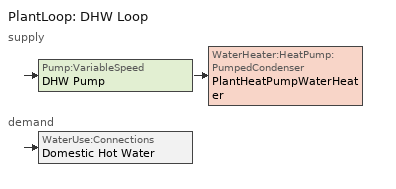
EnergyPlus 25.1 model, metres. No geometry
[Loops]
PlantLoop 'DHW Loop'
 supply: Pump:VariableSpeed 'DHW Pump' > WaterHeater:HeatPump:PumpedCondenser 'PlantHeatPumpWaterHeater'
 demand: WaterUse:Connections 'Domestic Hot Water'
[Building]
Water Heater DHW Plant Loop Example: North Axis {deg}=0; Terrain=Suburbs; Loads Convergence Tolerance Value {W}=0.04; Temperature Convergence Tolerance Value {deltaC}=0.04; Solar Distribution=FullInteriorAndExterior; Maximum Number of Warmup Days=25; Minimum Number of Warmup Days=6
[Site:Location]
CHICAGO_IL_USA_WMO_725300: Latitude {deg}=42; Longitude {deg}=-87.88; Time Zone {hr}=-6; Elevation {m}=190
[SizingPeriod:DesignDay] Day of Month=21; Humidity Condition Type=Wetbulb; Barometric Pressure {Pa}=99063; Rain Indicator=No; Snow Indicator=No; Daylight Saving Time Indicator=No; Solar Model Indicator=ASHRAEClearSky
Name | Month | Day Type | Maximum Dry-Bulb Temperature {C} | Daily Dry-Bulb Temperature Range {deltaC} | Wetbulb or DewPoint at Maximum Dry-Bulb {C} | Wind Speed {m/s} | Wind Direction {deg} | Sky Clearness
CHICAGO Ann Htg 99% Condns DB | 1 | WinterDesignDay | -17.3 | 0 | -17.3 | 4.9 | 270 | 0
CHICAGO Ann Clg 1% Condns DB=>MWB | 7 | SummerDesignDay | 31.5 | 10.7 | 23 | 5.3 | 230 | 1
[Site:WaterMainsTemperature]
Calculation Method=CORRELATION; Annual Average Outdoor Air Temperature {C}=9.69; Maximum Difference In Monthly Average Outdoor Air Temperatures {deltaC}=28.1
[Sizing:Plant]
DHW Loop: Loop Type=HEATING; Design Loop Exit Temperature {C}=82; Loop Design Temperature Difference {deltaC}=11
[PlantLoop]
DHW Loop: Fluid Type=WATER; Plant Equipment Operation Scheme=DHW Loop Operation; Maximum Loop Temperature {C}=100; Minimum Loop Temperature {C}=3; Maximum Loop Flow Rate {m3/s}=AUTOSIZE; Minimum Loop Flow Rate {m3/s}=0; Plant Loop Volume {m3}=AUTOSIZE; Load Distribution Scheme=OPTIMAL
[PlantEquipmentOperationSchemes]
DHW Loop Operation: Control Scheme 1=DHW Control Scheme; Control Scheme 1 Schedule=Always On
[PlantEquipmentOperation:HeatingLoad]
DHW Control Scheme: Load Range 1 Lower Limit {W}=0; Load Range 1 Upper Limit {W}=10000000; Range 1 Equipment List=DHW Plant Equipment
[PlantEquipmentList]
DHW Plant Equipment: PlantHeatPumpWaterHeater
[SetpointManager:Scheduled]
DHW Loop Set Point Manager: Control Variable=Temperature; Schedule=Hot Water Set Point Temp Schedule; Setpoint Node or NodeList=Water Heater Use Loop Outlet Node
[Pump:VariableSpeed]
DHW Pump: Design Maximum Flow Rate {m3/s}=AUTOSIZE; Design Pump Head {Pa}=0; Design Power Consumption {W}=AUTOSIZE; Motor Efficiency=1; Fraction of Motor Inefficiencies to Fluid Stream=0; Coefficient 1 of the Part Load Performance Curve=0; Coefficient 2 of the Part Load Performance Curve=1; Coefficient 3 of the Part Load Performance Curve=0; Coefficient 4 of the Part Load Performance Curve=0; Design Minimum Flow Rate {m3/s}=0; Pump Control Type=INTERMITTENT
[WaterHeater:HeatPump:PumpedCondenser]
PlantHeatPumpWaterHeater: Availability Schedule=PlantHPWHSch; Compressor Setpoint Temperature Schedule=PlantHPWHTempSch; Dead Band Temperature Difference {deltaC}=2; Condenser Water Flow Rate {m3/s}=0.00115525; Evaporator Air Flow Rate {m3/s}=1.00695; Inlet Air Configuration=OutdoorAirOnly; Tank=Water Heater Tank; DX Coil=HPWHPlantDXCoilVS; Minimum Inlet Air Temperature for Compressor Operation {C}=11; Compressor Location=Outdoors; Fan=HPWHPlantFan; Fan Placement=BlowThrough; Control Sensor 1 Height In Stratified Tank {m}=1
[WaterHeater:Stratified]
Water Heater Tank: Tank Volume {m3}=0.1893; Tank Height {m}=1.4; Tank Shape=VerticalCylinder; Maximum Temperature Limit {C}=82.2222; Heater Priority Control=MasterSlave; Heater 1 Setpoint Temperature Schedule=Hot Water Set Point Temp Schedule; Heater 1 Deadband Temperature Difference {deltaC}=2; Heater 1 Capacity {W}=4500; Heater 1 Height {m}=1; Heater 2 Setpoint Temperature Schedule=Hot Water Set Point Temp Schedule; Heater 2 Deadband Temperature Difference {deltaC}=5; Heater 2 Capacity {W}=4500; Heater 2 Height {m}=0; Heater Fuel Type=ELECTRICITY; Heater Thermal Efficiency=0.98; Off Cycle Parasitic Fuel Consumption Rate {W}=10; Off Cycle Parasitic Fuel Type=ELECTRICITY; Off Cycle Parasitic Heat Fraction to Tank=0; On Cycle Parasitic Fuel Consumption Rate {W}=10; On Cycle Parasitic Fuel Type=ELECTRICITY; On Cycle Parasitic Heat Fraction to Tank=0; Ambient Temperature Indicator=SCHEDULE; Ambient Temperature Schedule=Ambient Temp Schedule; Uniform Skin Loss Coefficient per Unit Area to Ambient Temperature {W/m2-K}=0.846; Use Side Effectiveness=1; Inlet Mode=FIXED; Use Side Design Flow Rate {m3/s}=autosize; Source Side Design Flow Rate {m3/s}=0.00115525; Number of Nodes=6; Additional Destratification Conductivity {W/m-K}=0.1; Node 1 Additional Loss Coefficient {W/K}=0.15; Node 6 Additional Loss Coefficient {W/K}=0.1
[Coil:WaterHeating:AirToWaterHeatPump:VariableSpeed]
HPWHPlantDXCoilVS: Number of Speeds=10; Nominal Speed Level=10; Rated Water Heating Capacity {W}=25000; Rated Evaporator Inlet Air Dry-Bulb Temperature {C}=29.44; Rated Evaporator Inlet Air Wet-Bulb Temperature {C}=22.22; Rated Condenser Inlet Water Temperature {C}=55.72; Rated Evaporator Air Flow Rate {m3/s}=1.00695; Rated Condenser Water Flow Rate {m3/s}=0.00115525; Evaporator Fan Power Included in Rated COP=No; Condenser Pump Power Included in Rated COP=No; Condenser Pump Heat Included in Rated Heating Capacity and Rated COP=No; Fraction of Condenser Pump Heat to Water=0.1; Crankcase Heater Capacity {W}=100; Maximum Ambient Temperature for Crankcase Heater Operation {C}=5; Evaporator Air Temperature Type for Curve Objects=WetBulbTemperature; Part Load Fraction Correlation Curve=HPWHPLFFPLR; Rated Water Heating Capacity at Speed 1 {W}=400; Rated Water Heating COP at Speed 1 {W/W}=5; Rated Sensible Heat Ratio at Speed 1=0.8; Speed 1 Reference Unit Rated Air Flow Rate {m3/s}=0.02014; Speed 1 Reference Unit Rated Water Flow Rate {m3/s}=0.000018; Speed 1 Reference Unit Water Pump Input Power At Rated Conditions {W}=10; Speed 1 Total WH Capacity Function of Temperature Curve=HPWHHeatingCapFTemp; Speed 1 Total WH Capacity Function of Air Flow Fraction Curve=ConstantCubic; Speed 1 Total WH Capacity Function of Water Flow Fraction Curve=ConstantCubic; Speed 1 COP Function of Temperature Curve=HPWHHeatingCOPFTemp; Speed 1 COP Function of Air Flow Fraction Curve=ConstantCubic; Speed 1 COP Function of Water Flow Fraction Curve=ConstantCubic; Rated Water Heating Capacity at Speed 2 {W}=800; Rated Water Heating COP at Speed 2 {W/W}=4.8; Rated Sensible Heat Ratio at Speed 2=0.79; Speed 2 Reference Unit Rated Air Flow Rate {m3/s}=0.04028; Speed 2 Reference Unit Rated Water Flow Rate {m3/s}=0.000036; Speed 2 Reference Unit Water Pump Input Power At Rated Conditions=10; Speed 2 Total WH Capacity Function of Temperature Curve=HPWHHeatingCapFTemp; Speed 2 Total WH Capacity Function of Air Flow Fraction Curve=ConstantCubic; Speed 2 Total WH Capacity Function of Water Flow Fraction Curve=ConstantCubic; Speed 2 COP Function of Temperature Curve=HPWHHeatingCOPFTemp; Speed 2 COP Function of Air Flow Fraction Curve=ConstantCubic; Speed 2 COP Function of Water Flow Fraction Curve=ConstantCubic; Rated Water Heating Capacity at speed 3 {W}=1200; Rated Water Heating COP at Speed 3 {W/W}=4.4; Rated Sensible Heat Ratio at Speed 3=0.78; Speed 3 Reference Unit Rated Air Flow Rate {m3/s}=0.06042; Speed 3 Reference Unit Rated Water Flow Rate {m3/s}=0.000054; Speed 3 Reference Unit Water Pump Input Power At Rated Conditions=10; Speed 3 Total WH Capacity Function of Temperature Curve=HPWHHeatingCapFTemp; Speed 3 Total WH Capacity Function of Air Flow Fraction Curve=ConstantCubic; Speed 3 Total WH Capacity Function of Water Flow Fraction Curve=ConstantCubic; Speed 3 COP Function of Temperature Curve=HPWHHeatingCOPFTemp; Speed 3 COP Function of Air Flow Fraction Curve=ConstantCubic; Speed 3 COP Function of Water Flow Fraction Curve=ConstantCubic; Rated Water Heating Capacity at Speed 4 {W}=1600; Rated Water Heating COP at Speed 4 {W/W}=4; Rated Sensible Heat Ratio at Speed 4=0.77; Speed 4 Reference Unit Rated Air Flow Rate {m3/s}=0.08056; Speed 4 Reference Unit Rated Water Flow Rate {m3/s}=0.000072; Speed 4 Reference Unit Water Pump Input Power At Rated Conditions=10; Speed 4 Total WH Capacity Function of Temperature Curve=HPWHHeatingCapFTemp; Speed 4 Total WH Capacity Function of Air Flow Fraction Curve=ConstantCubic; Speed 4 Total WH Capacity Function of Water Flow Fraction Curve=ConstantCubic; Speed 4 COP Function of Temperature Curve=HPWHHeatingCOPFTemp; Speed 4 COP Function of Air Flow Fraction Curve=ConstantCubic; Speed 4 COP Function of Water Flow Fraction Curve=ConstantCubic; Rated Water Heating Capacity at Speed 5 {W}=2000; Rated Water Heating COP at Speed 5 {W/W}=3.8; Rated Sensible Heat Ratio at Speed 5=0.76; Speed 5 Reference Unit Rated Air Flow Rate {m3/s}=0.1007; Speed 5 Reference Unit Rated Water Flow Rate {m3/s}=0.00009; Speed 5 Reference Unit Water Pump Input Power At Rated Conditions=10; Speed 5 Total WH Capacity Function of Temperature Curve=HPWHHeatingCapFTemp; Speed 5 Total WH Capacity Function of Air Flow Fraction Curve=ConstantCubic; Speed 5 Total WH Capacity Function of Water Flow Fraction Curve=ConstantCubic; Speed 5 COP Function of Temperature Curve=HPWHHeatingCOPFTemp; Speed 5 COP Function of Air Flow Fraction Curve=ConstantCubic; Speed 5 COP Function of Water Flow Fraction Curve=ConstantCubic; Rated Water Heating Capacity at Speed 6 {W}=2400; Rated Water Heating COP at Speed 6 {W/W}=3.4; Rated Sensible Heat Ratio at Speed 6=0.75; Speed 6 Reference Unit Rated Air Flow Rate {m3/s}=0.12084; Speed 6 Reference Unit Rated Water Flow Rate {m3/s}=0.000108; Speed 6 Reference Unit Water Pump Input Power At Rated Conditions=10; Speed 6 Total WH Capacity Function of Temperature Curve=HPWHHeatingCapFTemp; Speed 6 Total WH Capacity Function of Air Flow Fraction Curve=ConstantCubic; Speed 6 Total WH Capacity Function of Water Flow Fraction Curve=ConstantCubic; Speed 6 COP Function of Temperature Curve=HPWHHeatingCOPFTemp; Speed 6 COP Function of Air Flow Fraction Curve=ConstantCubic; Speed 6 COP Function of Water Flow Fraction Curve=ConstantCubic; Rated Water Heating Capacity at Speed 7 {W}=2800; Rated Water Heating COP at Speed 7 {W/W}=3; Rated Sensible Heat Ratio at Speed 7=0.74; Speed 7 Reference Unit Rated Air Flow Rate {m3/s}=0.14098; Speed 7 Reference Unit Rated Water Flow Rate {m3/s}=0.000126; Speed 7 Reference Unit Water Pump Input Power At Rated Conditions=10; Speed 7 Total WH Capacity Function of Temperature Curve=HPWHHeatingCapFTemp; Speed 7 Total WH Capacity Function of Air Flow Fraction Curve=ConstantCubic; Speed 7 Total WH Capacity Function of Water Flow Fraction Curve=ConstantCubic; Speed 7 COP Function of Temperature Curve=HPWHHeatingCOPFTemp; Speed 7 COP Function of Air Flow Fraction Curve=ConstantCubic; Speed 7 COP Function of Water Flow Fraction Curve=ConstantCubic; Rated Water Heating Capacity at Speed 8 {W}=3200; Rated Water Heating COP at Speed 8 {W/W}=2.6; Rated Sensible Heat Ratio at Speed 8=0.73; Speed 8 Reference Unit Rated Air Flow Rate {m3/s}=0.16112; Speed 8 Reference Unit Rated Water Flow Rate {m3/s}=0.000144; Speed 8 Reference Unit Water Pump Input Power At Rated Conditions=10; Speed 8 Total WH Capacity Function of Temperature Curve=HPWHHeatingCapFTemp; Speed 8 Total WH Capacity Function of Air Flow Fraction Curve=ConstantCubic; Speed 8 Total WH Capacity Function of Water Flow Fraction Curve=ConstantCubic; Speed 8 COP Function of Temperature Curve=HPWHHeatingCOPFTemp; Speed 8 COP Function of Air Flow Fraction Curve=ConstantCubic; Speed 8 COP Function of Water Flow Fraction Curve=ConstantCubic; Rated Water Heating Capacity at Speed 9 {W}=3600; Rated Water Heating COP at Speed 9 {W/W}=2.3; Rated Sensible Heat Ratio at Speed 9=0.72; Speed 9 Reference Unit Rated Air Flow Rate {m3/s}=0.18126; Speed 9 Reference Unit Rated Water Flow Rate {m3/s}=0.000162; Speed 9 Reference Unit Water Pump Input Power At Rated Conditions=10; Speed 9 Total WH Capacity Function of Temperature Curve=HPWHHeatingCapFTemp; Speed 9 Total WH Capacity Function of Air Flow Fraction Curve=ConstantCubic; Speed 9 Total WH Capacity Function of Water Flow Fraction Curve=ConstantCubic; Speed 9 COP Function of Temperature Curve=HPWHHeatingCOPFTemp; Speed 9 COP Function of Air Flow Fraction Curve=ConstantCubic; Speed 9 COP Function of Water Flow Fraction Curve=ConstantCubic; Rated Water Heating Capacity at Speed 10 {W}=4000; Rated Water Heating COP at Speed 10 {W/W}=2; Rated Sensible Heat Ratio at Speed 10=0.7; Speed 10 Reference Unit Rated Air Flow Rate {m3/s}=0.2014; Speed 10 Reference Unit Rated Water Flow Rate {m3/s}=0.000179; Speed 10 Reference Unit Water Pump Input Power At Rated Conditions=10; Speed 10 Total WH Capacity Function of Temperature Curve=HPWHHeatingCapFTemp; Speed 10 Total WH Capacity Function of Air Flow Fraction Curve=ConstantCubic; Speed 10 Total WH Capacity Function of Water Flow Fraction Curve=ConstantCubic; Speed 10 COP Function of Temperature Curve=HPWHHeatingCOPFTemp; Speed 10 COP Function of Air Flow Fraction Curve=ConstantCubic; Speed 10 COP Function of Water Flow Fraction Curve=ConstantCubic
[Fan:OnOff]
HPWHPlantFan: Availability Schedule=PlantHPWHSch; Fan Total Efficiency=0.7; Pressure Rise {Pa}=100; Maximum Flow Rate {m3/s}=2.6852; Motor Efficiency=0.9; Motor In Airstream Fraction=1
[WaterUse:Connections]
Domestic Hot Water: Drain Water Heat Exchanger Type=NONE; Water Use Equipment 1=Sinks; Water Use Equipment 2=Showers
[WaterUse:Equipment] Peak Flow Rate {m3/s}=0.000158; Target Temperature Schedule=Sinks and Showers Temp Schedule
Name | Flow Rate Fraction Schedule
Sinks | Sinks Flow Schedule
Showers | Showers Flow Schedule
[Schedule:Compact]
Always On: THROUGH: 12/31, FOR: AllDays, UNTIL: 24:00, 1
Ambient Temp Schedule: THROUGH: 12/31, FOR: AllDays, UNTIL: 24:00, 22
Hot Water Set Point Temp Schedule: THROUGH: 12/31, FOR: AllDays, UNTIL: 24:00, 48.89
Sinks and Showers Temp Schedule: THROUGH: 12/31, FOR: AllDays, UNTIL: 24:00, 40.56
PlantHPWHSch: Through: 12/31, For: AllDays, Until: 24:00, 1
PlantHPWHTempSch: Through: 12/31, For: AllDays, Until: 24:00, 60
Sinks Flow Schedule: THROUGH: 12/31, FOR: AllDays, UNTIL: 1:00, 0.003, UNTIL: 2:00, 0.001, UNTIL: 3:00, 0, UNTIL: 4:00, 0, UNTIL: 5:00, 0.001, UNTIL: 6:00, 0.028, UNTIL: 7:00, 0.105, UNTIL: 8:00, 0.1, UNTIL: 9:00, 0.081, UNTIL: 10:00, 0.059, UNTIL: 11:00, 0.051, UNTIL: 12:00, 0.037, UNTIL: 13:00, 0.031, UNTIL: 14:00, 0.026, UNTIL: 15:00, 0.023, UNTIL: 16:00, 0.033, UNTIL: 17:00, 0.041, UNTIL: 18:00, 0.063, UNTIL: 19:00, 0.075, UNTIL: 20:00, 0.066, UNTIL: 21:00, 0.059, UNTIL: 22:00, 0.046, UNTIL: 23:00, 0.046, UNTIL: 24:00, 0.025
Showers Flow Schedule: THROUGH: 12/31, FOR: AllDays, UNTIL: 3:00, 0, UNTIL: 5:00, 0.2, UNTIL: 7:00, 0, UNTIL: 7:10, 1, UNTIL: 10:00, 0, UNTIL: 10:30, 0.3, UNTIL: 13:00, 0, UNTIL: 13:10, 0.5, UNTIL: 16:00, 0, UNTIL: 22:00, 0.1, UNTIL: 24:00, 0
[Curve:Biquadratic] Minimum Value of x=0; Maximum Value of x=40; Minimum Value of y=20; Maximum Value of y=90; Input Unit Type for X=Temperature; Input Unit Type for Y=Temperature; Output Unit Type=Dimensionless
Name | Coefficient1 Constant | Coefficient2 x | Coefficient3 x**2 | Coefficient4 y | Coefficient5 y**2 | Coefficient6 x*y
HPWHHeatingCapFTemp | 0.369827 | 0.043341 | -0.00023 | 0.000466 | 0.000026 | -0.00027
HPWHHeatingCOPFTemp | 1.19713 | 0.077849 | -1.6e-06 | -0.02675 | 0.000296 | -0.00112
[Curve:Quadratic]
HPWHPLFFPLR: Coefficient1 Constant=0.75; Coefficient2 x=0.25; Coefficient3 x**2=0; Minimum Value of x=0; Maximum Value of x=1
[Curve:Cubic]
ConstantCubic: Coefficient1 Constant=1; Coefficient2 x=0; Coefficient3 x**2=0; Coefficient4 x**3=0; Minimum Value of x=-100; Maximum Value of x=100
